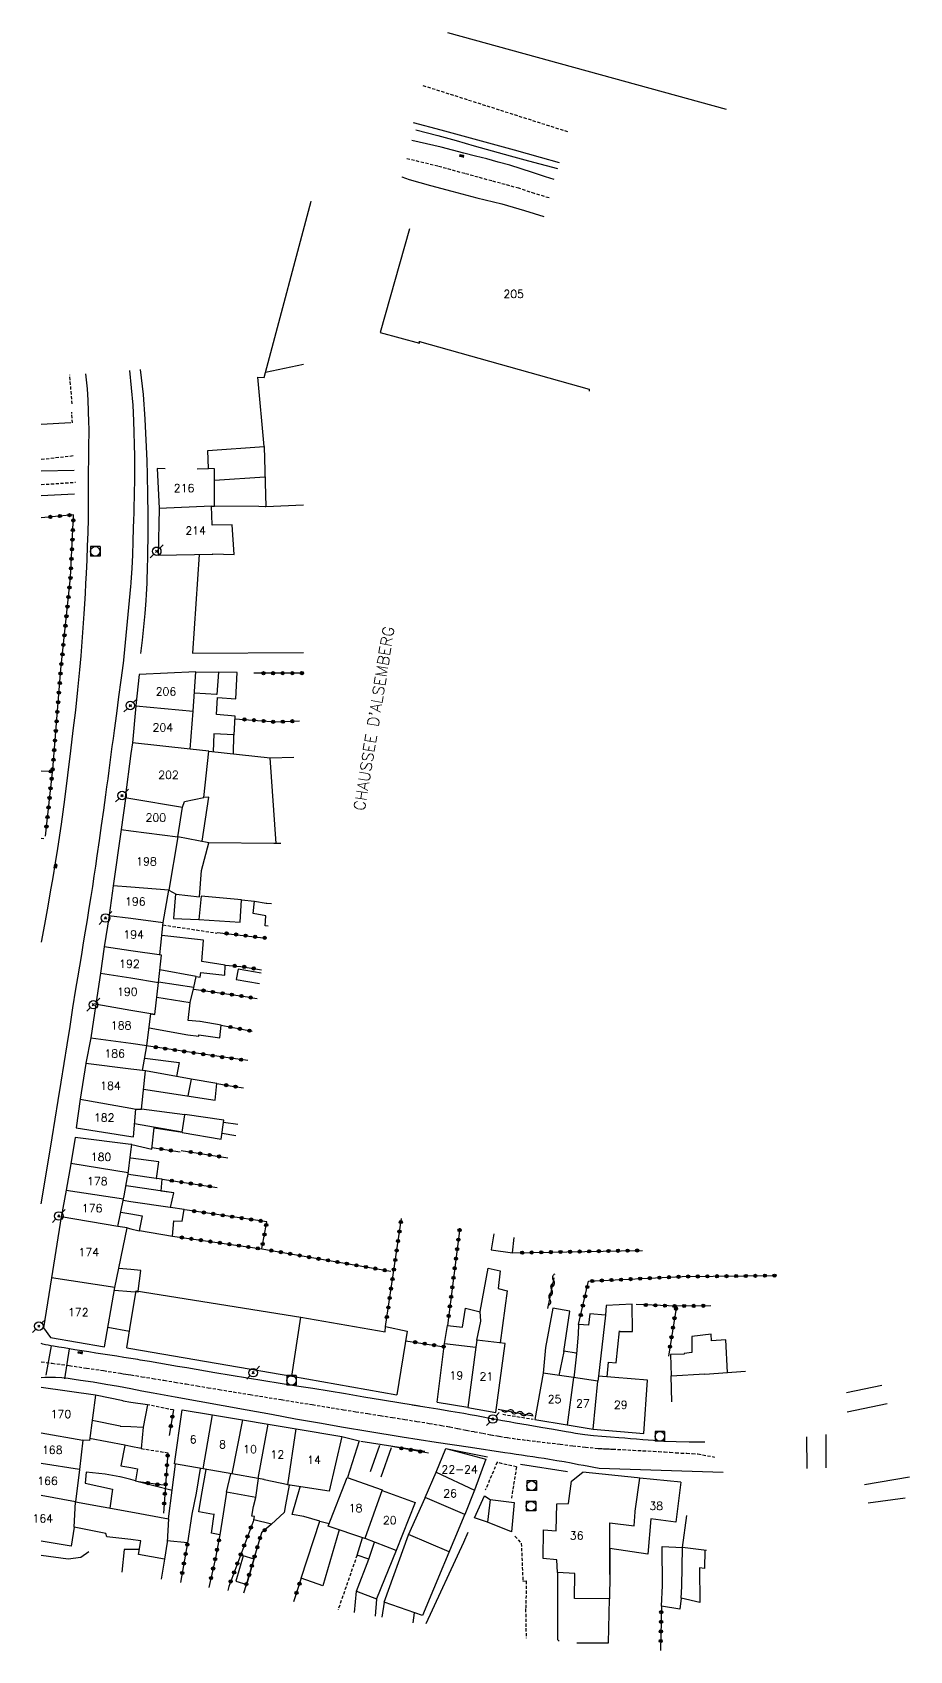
# Model space of a CAD drawing. Header units: millimetres. Extents: x 149999 to 151001, y 153000 to 154001.
# Drawn here: x 149998.6 to 150135.7, y 153224.7 to 153477.4 of the extents above; entities that cross this region are included whole.
import ezdxf
from ezdxf.enums import TextEntityAlignment as Align

# ---------------------------------------------------------------- set-up
doc = ezdxf.new("R2010")
doc.units = ezdxf.units.MM
doc.linetypes.add('DASHED', pattern=[0.75, 0.5, -0.25])
doc.layers.get('0').update_dxf_attribs({"linetype": 'CONTINUOUS'})
for name, color, linetype in [('W0001', 6, 'DASHED'), ('W0006', 2, 'CONTINUOUS'), ('W0008', 7, 'CONTINUOUS'), ('W0014', 7, 'CONTINUOUS'), ('W0017', 7, 'CONTINUOUS'), ('W0020', 2, 'CONTINUOUS'), ('W0101', 7, 'CONTINUOUS'), ('W0104', 1, 'CONTINUOUS'), ('W0112', 1, 'DASHED'), ('W0211', 2, 'CONTINUOUS'), ('W0310', 3, 'CONTINUOUS'), ('W0323', 7, 'CONTINUOUS'), ('W0401', 7, 'CONTINUOUS'), ('W0420', 7, 'CONTINUOUS'), ('W0473', 7, 'CONTINUOUS'), ('W0989', 7, 'CONTINUOUS'), ('W0991', 7, 'CONTINUOUS'), ('W1102', 7, 'CONTINUOUS')]:
    doc.layers.add(name, color=color, linetype=linetype)
doc.styles.get("Standard").update_dxf_attribs({"font": 'romans.shx', "width": 0.85})

# ---------------------------------------------------------------- blocks, each defined once
blk = doc.blocks.new('T473')
for p, q in [((-0.166667, 0.166667), (0.166667, -0.166667)), ((-0.166667, -0.166667), (0.166667, 0.166667)), ((0.500001, 0.500001), (1.000002, 1.000002)), ((-1.000002, -1.000002), (-0.500001, -0.500001))]:
    blk.add_line(p, q)
blk.add_ellipse((0, 0), major_axis=(0.471405, 0.471405), ratio=1, start_param=5.4977871438, end_param=11.780972451)
blk = doc.blocks.new('T401')
for p, q in [((-0.3, 0.3), (0, 0.3)), ((-0.3, -0.25), (-0.3, 0.3)), ((-0.3, 0.15), (0, 0.15)), ((-0.3, 0), (0, 0)), ((0, 0.3), (0, -0.25)), ((-0.3, -0.15), (0, -0.15)), ((-0.3, -0.25), (-0.3, -0.3)), ((-0.3, -0.3), (0, -0.3)), ((0, -0.3), (0, -0.25))]:
    blk.add_line(p, q)
blk = doc.blocks.new('T420')
for p, q in [((0.75, 0.75), (-0.75, 0.75)), ((-0.75, 0.75), (-0.75, -0.75)), ((0.75, 0.75), (0.75, -0.75)), ((0.75, -0.75), (-0.75, -0.75))]:
    blk.add_line(p, q)
blk.add_ellipse((0, 0), major_axis=(-0.53, 0.53), ratio=1, start_param=3.926991, end_param=10.210176)
blk = doc.blocks.new('t323o')
at = {"color": 0, "linetype": 'Continuous'}
for radius in [0.25, 0.15]:
    blk.add_circle((0, 0), radius, dxfattribs=at)
blk = doc.blocks.new('t310o')
at = {"color": 0, "linetype": 'Continuous'}
for centre, start, end in [((-0.5, 0.38), 216.8699, 323.1304), ((0.5, -0.37), 36.8699, 143.1303)]:
    blk.add_arc(centre, 0.625, start, end, dxfattribs=at)

msp = doc.modelspace()

# ---------------------------------------------------------------- linework, layer by layer
at = {"layer": 'W0001'}
for points in [[(150079.36, 153451.55), (150077.11, 153452.25), (150074.66, 153453.06), (150070.43, 153454.21), (150066.21, 153455.36), (150061.98, 153456.51), (150057.12, 153457.68)], [(150000, 153269.81), (150001.69, 153269.58), (150004.37, 153269.21), (150007.05, 153268.82), (150009.73, 153268.42), (150012.4, 153268.01), (150012.8, 153267.95), (150013.2, 153267.89), (150013.6, 153267.82), (150014, 153267.76)], [(150014, 153267.76), (150015.72, 153267.48), (150017.45, 153267.2), (150019.17, 153266.91), (150020.89, 153266.62), (150022.62, 153266.34), (150024.34, 153266.05), (150026.06, 153265.76), (150027.79, 153265.48), (150032.64, 153264.68), (150037.5, 153263.89), (150042.36, 153263.11), (150047.22, 153262.32), (150049.14, 153262.01), (150051.06, 153261.71), (150052.97, 153261.41), (150054.89, 153261.11), (150056.81, 153260.81), (150058.72, 153260.5), (150060.64, 153260.19), (150062.55, 153259.86), (150063.84, 153259.63), (150065.13, 153259.39), (150066.42, 153259.14), (150067.7, 153258.89), (150068.99, 153258.64), (150070.28, 153258.4), (150071.57, 153258.17), (150072.86, 153257.96), (150074.42, 153257.74), (150075.98, 153257.54), (150077.54, 153257.36), (150079.11, 153257.17), (150081.08, 153256.93), (150083.06, 153256.69), (150085.04, 153256.47), (150087.02, 153256.28), (150087.31, 153256.26), (150087.6, 153256.24), (150087.89, 153256.23), (150088.18, 153256.22), (150088.47, 153256.21), (150088.75, 153256.2), (150089.04, 153256.18), (150089.33, 153256.17), (150090.91, 153256.09), (150092.49, 153256), (150094.07, 153255.92), (150095.65, 153255.83), (150096.52, 153255.78), (150097.4, 153255.73), (150098.27, 153255.67), (150099.14, 153255.61), (150100.01, 153255.56), (150100.89, 153255.51), (150101.76, 153255.47), (150102.64, 153255.44), (150105.25, 153254.91)]]:
    msp.add_lwpolyline(points, dxfattribs=at)
at = {"layer": 'W0006'}
msp.add_lwpolyline([(150063.51, 153477.42), (150107.06, 153465.44)], dxfattribs=at)
at = {"layer": 'W0008'}
msp.add_lwpolyline([(150000, 153294.45), (150000.81, 153299.4), (150001.7, 153304.8), (150002.16, 153307.7), (150002.63, 153310.6), (150003.1, 153313.49), (150003.56, 153316.39), (150004.02, 153319.29), (150004.49, 153322.19), (150004.95, 153325.09), (150005.42, 153327.98), (150005.71, 153329.79), (150006.01, 153331.6), (150006.31, 153333.41), (150006.61, 153335.22), (150006.91, 153337.03), (150007.2, 153338.83), (150007.5, 153340.64), (150007.78, 153342.45), (150008.03, 153344.04), (150008.28, 153345.63), (150008.51, 153347.22), (150008.75, 153348.8), (150009.09, 153351.19), (150009.43, 153353.58), (150009.76, 153355.96), (150010.09, 153358.35), (150010.26, 153359.61), (150010.43, 153360.86), (150010.6, 153362.12), (150010.76, 153363.37), (150010.93, 153364.63), (150011.1, 153365.89), (150011.27, 153367.14), (150011.43, 153368.4), (150011.79, 153371.02), (150012.14, 153373.64), (150012.5, 153376.26), (150012.85, 153378.89)], dxfattribs=at)
at = {"layer": 'W0014'}
for points in [[(150058.53, 153462.2), (150062, 153461.33), (150064.82, 153460.53), (150067.65, 153459.72), (150070.48, 153458.92), (150073.31, 153458.12), (150076.15, 153457.34), (150080.68, 153456.14)], [(150080.19, 153454.42), (150078.8, 153454.85), (150076.8, 153455.54), (150074.99, 153456.11), (150073.21, 153456.69), (150071.42, 153457.17), (150069.64, 153457.64), (150067.85, 153458.1), (150066.06, 153458.56), (150064.27, 153459.02), (150062.48, 153459.49), (150057.91, 153460.53), (150057.91, 153460.53)], [(150056.33, 153454.83), (150056.33, 153454.83), (150057.48, 153454.45), (150060.82, 153453.52), (150064.17, 153452.6), (150068.06, 153451.58), (150071.97, 153450.65), (150075.54, 153449.59), (150078.54, 153448.68)], [(150006.93, 153424.08), (150007.18, 153421.74), (150007.27, 153420), (150007.34, 153418.26), (150007.39, 153416.52), (150007.41, 153415.49), (150007.41, 153414.45), (150007.4, 153413.42), (150007.39, 153412.38), (150007.38, 153411.35), (150007.36, 153410.31), (150007.35, 153409.28), (150007.34, 153408.24), (150007.33, 153407.39), (150007.33, 153406.54), (150007.33, 153405.69), (150007.33, 153404.84), (150007.33, 153403.99), (150007.32, 153403.14), (150007.31, 153402.29), (150007.3, 153401.44), (150007.25, 153399.31), (150007.17, 153397.18), (150007.09, 153395.05), (150006.99, 153392.92), (150006.91, 153391.34), (150006.83, 153389.76), (150006.73, 153388.18), (150006.64, 153386.6), (150006.49, 153384.42), (150006.34, 153382.24), (150006.18, 153380.07), (150005.99, 153377.89), (150005.67, 153374.72), (150005.32, 153371.56), (150004.95, 153368.39), (150004.56, 153365.23), (150004.09, 153361.41), (150003.6, 153357.59), (150003.08, 153353.77), (150002.52, 153349.96), (150002.17, 153347.7), (150001.79, 153345.45), (150001.4, 153343.19), (150001, 153340.94), (150000.59, 153338.69), (150000.19, 153336.43), (150000, 153335.34)], [(150014, 153390.87), (150014.01, 153391.05), (150014.03, 153391.23), (150014.04, 153391.41), (150014.05, 153391.58), (150014.18, 153393.7), (150014.28, 153395.81), (150014.35, 153397.93), (150014.42, 153400.05), (150014.46, 153401.22), (150014.5, 153402.39), (150014.53, 153403.56), (150014.56, 153404.73), (150014.58, 153405.9), (150014.6, 153407.07), (150014.61, 153408.24), (150014.61, 153409.41), (150014.6, 153411.24), (150014.57, 153413.08), (150014.52, 153414.91), (150014.46, 153416.75), (150014.38, 153419.19), (150013.86, 153424.63), (150013.86, 153424.63)], [(150015.57, 153380.43), (150015.83, 153382.5), (150016.05, 153384.56), (150016.24, 153386.64), (150016.4, 153388.71), (150016.45, 153389.61), (150016.5, 153390.51), (150016.54, 153391.42), (150016.57, 153392.32), (150016.6, 153393.22), (150016.62, 153394.12), (150016.64, 153395.02), (150016.66, 153395.92), (150016.69, 153399.02), (150016.69, 153402.12), (150016.66, 153405.21), (150016.6, 153408.31), (150016.53, 153410.49), (150016.45, 153412.67), (150016.35, 153414.85), (150016.23, 153417.02), (150015.98, 153420.88), (150015.5, 153424.75)], [(150012.85, 153378.86), (150014, 153390.87)], [(150014, 153270.31), (150012.9, 153270.48), (150011.81, 153270.66), (150010.71, 153270.83), (150009.61, 153271), (150008.51, 153271.17), (150007.41, 153271.34), (150006.32, 153271.51), (150005.22, 153271.69), (150004.39, 153271.83), (150003.57, 153271.97), (150002.75, 153272.11), (150001.92, 153272.26), (150001.5, 153272.32), (150001.07, 153272.38), (150000.65, 153272.45), (150000.23, 153272.57), (150000, 153272.66)], [(150059.11, 153262.85), (150056.22, 153263.33), (150053.32, 153263.82), (150050.42, 153264.3), (150047.53, 153264.78), (150044.98, 153265.2), (150042.43, 153265.61), (150039.87, 153266.02), (150037.32, 153266.43), (150034.77, 153266.84), (150032.22, 153267.26), (150029.67, 153267.67), (150027.12, 153268.09), (150025.66, 153268.34), (150024.2, 153268.59), (150022.75, 153268.84), (150021.29, 153269.09), (150019.83, 153269.34), (150018.37, 153269.59), (150016.91, 153269.83), (150015.45, 153270.08), (150015.09, 153270.14), (150014.73, 153270.19), (150014.36, 153270.25), (150014, 153270.31)], [(150000, 153267.35), (150000.55, 153267.39), (150001.1, 153267.41), (150001.65, 153267.42), (150002.2, 153267.4), (150003.19, 153267.34), (150004.18, 153267.23), (150005.16, 153267.1), (150006.14, 153266.96), (150008.11, 153266.66), (150010.08, 153266.33), (150012.04, 153265.98), (150014, 153265.62)], [(150014, 153265.62), (150015.73, 153265.29), (150017.46, 153264.97), (150019.18, 153264.65), (150020.92, 153264.33), (150024.68, 153263.66), (150028.44, 153262.98), (150032.2, 153262.29), (150035.97, 153261.6), (150039.73, 153260.92), (150043.5, 153260.25), (150047.26, 153259.6), (150051.03, 153258.96), (150056.38, 153258.09), (150061.73, 153257.26), (150067.09, 153256.45), (150072.44, 153255.64), (150073.32, 153255.51), (150074.2, 153255.38), (150075.08, 153255.26), (150075.95, 153255.13), (150076.83, 153255), (150077.71, 153254.87), (150078.59, 153254.74), (150079.46, 153254.6), (150080.59, 153254.41), (150081.71, 153254.21), (150082.83, 153254), (150083.95, 153253.79), (150084.76, 153253.64), (150085.57, 153253.49), (150086.38, 153253.33), (150087.19, 153253.17)], [(150103.7, 153257.23), (150101.27, 153257.27), (150099.24, 153257.28), (150097.3, 153257.38), (150095.67, 153257.51), (150094, 153257.62), (150093.03, 153257.72), (150092.12, 153257.79), (150091.2, 153257.87), (150090.28, 153257.94), (150088.95, 153258.05), (150087.63, 153258.15), (150086.3, 153258.26), (150084.97, 153258.41), (150084.24, 153258.51), (150083.52, 153258.63), (150082.79, 153258.76), (150082.06, 153258.89), (150080.08, 153259.22), (150078.1, 153259.55), (150076.12, 153259.89), (150074.14, 153260.23), (150073.12, 153260.41), (150072.1, 153260.6), (150071.09, 153260.78), (150070.08, 153260.97), (150069.06, 153261.16), (150068.05, 153261.35), (150067.03, 153261.53), (150066.02, 153261.71), (150064, 153262.05), (150061.99, 153262.39), (150059.97, 153262.72), (150057.95, 153263.04)], [(150059.94, 153255.78), (150049.96, 153257.36)], [(150082.27, 153252.61), (150074.89, 153253.74)], [(150087.19, 153253.17), (150106.59, 153252.58)]]:
    msp.add_lwpolyline(points, dxfattribs=at)
at = {"layer": 'W0017'}
for points in [[(150000, 153416.21), (150004.64, 153416.51)], [(150000, 153408.96), (150005.12, 153409.04)], [(150005.17, 153405.3), (150000, 153405.03)], [(150051.46, 153252.67), (150052.89, 153256.77)], [(150054.71, 153256.35), (150053.09, 153251.8)], [(150060.17, 153228.92), (150066.06, 153241.64), (150066.73, 153243.21)], [(150000, 153239.59), (150004.21, 153239.01), (150006.2, 153239.27), (150007.41, 153240.2)]]:
    msp.add_lwpolyline(points, dxfattribs=at)
at = {"layer": 'W0020'}
for points in [[(150001.56, 153272.32), (150000.7, 153267.72)], [(150003.69, 153267.13), (150004.42, 153271.83)], [(150131.39, 153266.12), (150125.84, 153264.96)], [(150132.23, 153263.24), (150125.97, 153261.94)], [(150119.63, 153258.11), (150119.67, 153253.13)], [(150122.62, 153258.47), (150122.61, 153253.24)], [(150135.73, 153251.79), (150128.66, 153250.59)], [(150135.04, 153248.52), (150129.26, 153247.74)]]:
    msp.add_lwpolyline(points, dxfattribs=at)
at = {"layer": 'W0101'}
for points in [[(150035.03, 153424.29), (150042.16, 153451.06), (150042.16, 153451.06)], [(150057.55, 153446.76), (150052.95, 153430.56), (150059.11, 153428.89), (150059.12, 153429.17), (150059.12, 153429.14), (150085.65, 153421.67), (150085.65, 153421.36)], [(150026.14, 153409.32), (150026.04, 153412.14), (150034.85, 153412.73), (150033.85, 153423.56), (150034.83, 153423.53), (150035.03, 153424.29)], [(150019.35, 153409.27), (150018.09, 153409.33), (150018.43, 153403.09)], [(150026.6, 153403.44), (150027.07, 153403.43), (150027.05, 153409.26), (150026.14, 153409.32)], [(150018.25, 153395.77), (150026.81, 153395.93), (150026.82, 153395.96), (150030.16, 153395.9), (150029.84, 153400.51), (150026.69, 153400.48), (150026.69, 153400.51), (150026.6, 153403.44)], [(150018.43, 153403.09), (150018.43, 153403.07), (150018.25, 153395.77)], [(150015.29, 153377.13), (150014.78, 153372.27), (150014.78, 153372.24)], [(150023.73, 153371.42), (150024.17, 153377.57), (150015.29, 153377.13)], [(150014.78, 153372.24), (150014.23, 153366.49)], [(150023.29, 153365.47), (150023.73, 153371.39), (150023.73, 153371.42)], [(150014.23, 153366.49), (150014, 153364.79)], [(150025.38, 153357.95), (150025.38, 153357.92), (150026.16, 153365.15), (150023.29, 153365.47)], [(150014, 153364.79), (150013.09, 153357.94)], [(150013.09, 153357.94), (150013.14, 153357.77), (150012.46, 153352.92)], [(150022.05, 153356.41), (150022.39, 153357.32), (150025.38, 153357.92)], [(150021.34, 153351.79), (150022.05, 153356.41)], [(150012.46, 153352.92), (150011.22, 153344.12)], [(150021.34, 153351.79), (150019.95, 153343.45)], [(150011.22, 153344.12), (150010.61, 153339.54), (150010.61, 153339.46)], [(150019.07, 153338.43), (150019.95, 153343.45)], [(150010.61, 153339.46), (150009.81, 153334.61)], [(150018.55, 153333.35), (150019.07, 153338.43)], [(150009.81, 153334.61), (150009.26, 153330.5)], [(150018.31, 153329.04), (150018.78, 153333.32), (150018.55, 153333.35)], [(150009.26, 153330.5), (150008.53, 153325.63)], [(150017.1, 153324.14), (150017.77, 153324.04), (150018.31, 153329.04)], [(150008.53, 153325.63), (150007.75, 153320.38)], [(150016.51, 153319.17), (150016.51, 153319.2), (150017.1, 153324.14)], [(150007.75, 153320.38), (150006.94, 153316.42)], [(150015.82, 153315.27), (150016.51, 153319.17)], [(150006.94, 153316.42), (150006.96, 153316.39), (150006.07, 153310.84)], [(150014.78, 153309.28), (150015.64, 153309.28), (150016.27, 153315.22), (150015.82, 153315.27)], [(150006.07, 153310.84), (150005.44, 153306.35)], [(150014, 153305.01), (150014.42, 153304.94), (150014.78, 153309.28)], [(150005.29, 153304.82), (150004.61, 153300.72)], [(150014, 153303.74), (150005.29, 153304.82)], [(150005.44, 153306.35), (150014, 153305.01)], [(150013.5, 153298.76), (150014, 153302.59)], [(150004.61, 153300.72), (150003.87, 153296.63)], [(150012.84, 153295.24), (150012.97, 153295.74), (150013.49, 153298.7), (150013.5, 153298.76)], [(150003.87, 153296.63), (150003.1, 153292.41), (150003.11, 153292.43)], [(150011.94, 153290.95), (150012.84, 153295.24)], [(150003.11, 153292.43), (150001.57, 153282.92)], [(150011.5, 153281.41), (150013.43, 153290.7), (150011.94, 153290.95)], [(150001.57, 153282.92), (150000.32, 153275.11), (150001.44, 153273.59), (150009.9, 153272.13)], [(150009.89, 153272.13), (150011.5, 153281.41)], [(150061.9, 153263.52), (150063.03, 153272.68), (150067.93, 153272.07)], [(150071.04, 153261.86), (150072.52, 153272.65), (150068.07, 153273.2), (150067.93, 153272.07)], [(150083.18, 153267.33), (150078.42, 153268.04), (150077.13, 153260.81)], [(150087, 153266.77), (150083.18, 153267.33)], [(150094.2, 153258.61), (150094.75, 153266.93), (150087.11, 153267.54), (150087, 153266.77)], [(150098.55, 153263.57), (150098.46, 153267.6), (150103.72, 153267.92)], [(150103.72, 153267.92), (150103.72, 153267.89), (150110.09, 153268.32)], [(150008.45, 153264.57), (150000, 153265.79)], [(150008.45, 153264.57), (150007.51, 153257.49), (150006.51, 153257.58)], [(150025.29, 153253.08), (150020.8, 153253.86), (150022.03, 153262.31)], [(150022.03, 153262.31), (150026.75, 153261.52)], [(150026.75, 153261.52), (150031.46, 153260.73)], [(150061.9, 153263.52), (150066.69, 153262.71), (150066.69, 153262.68)], [(150066.69, 153262.68), (150071.04, 153261.86)], [(150031.46, 153260.73), (150035.44, 153260.07)], [(150035.44, 153260.07), (150039.85, 153259.33)], [(150039.85, 153259.33), (150047, 153258.14)], [(150077.13, 153260.81), (150082.22, 153259.95)], [(150082.22, 153259.95), (150086.28, 153259.26)], [(150086.28, 153259.26), (150086.28, 153259.29), (150094.2, 153258.61)], [(150006.51, 153257.58), (150005.95, 153252.96)], [(150047, 153258.14), (150044.99, 153249.62), (150038.53, 153250.59), (150038.56, 153250.61)], [(150061.71, 153252.57), (150063.22, 153256.25), (150069.47, 153254.59)], [(150069.47, 153254.59), (150067.72, 153249.74)], [(150005.95, 153252.96), (150005.35, 153247.95)], [(150029.76, 153252.3), (150025.29, 153253.08)], [(150033.88, 153251.58), (150029.76, 153252.3)], [(150038.56, 153250.61), (150034.85, 153251.39), (150034.82, 153251.42), (150033.88, 153251.58)], [(150050.6, 153242.2), (150050.57, 153242.2), (150044.84, 153244.11), (150047.82, 153251.72)], [(150047.82, 153251.72), (150053.3, 153249.79)], [(150059.98, 153248.57), (150059.98, 153248.59), (150061.71, 153252.55), (150061.71, 153252.57)], [(150088.85, 153240.65), (150088.89, 153236.61), (150088.82, 153232.79), (150083.33, 153232.83), (150083.38, 153236.73), (150080.68, 153236.88), (150080.59, 153238.86), (150078.45, 153239.08), (150078.5, 153243.57), (150080.5, 153243.43), (150080.59, 153247.61), (150082.41, 153247.66), (150082.86, 153251.16), (150084.67, 153252.55)], [(150093.56, 153251.65), (150093.17, 153251.69), (150084.67, 153252.55)], [(150099.98, 153251.02), (150093.56, 153251.65)], [(150053.3, 153249.79), (150053.3, 153249.7), (150058.44, 153247.81), (150055.47, 153240.33), (150050.6, 153242.2)], [(150067.72, 153249.74), (150066.18, 153245.95), (150066.18, 153246.01)], [(150099.98, 153251.02), (150099.17, 153244.77), (150095.28, 153245.27), (150094.82, 153239.77), (150088.85, 153240.65)], [(150005.15, 153243.97), (150005.35, 153247.95)], [(150066.18, 153245.95), (150059.98, 153248.59)], [(150005.15, 153243.97), (150004.65, 153241), (150000, 153241.8)], [(150103.96, 153240.34), (150100.2, 153240.82), (150100.88, 153245.78)]]:
    msp.add_lwpolyline(points, dxfattribs=at)
at = {"layer": 'W0104'}
for points in [[(150040.97, 153425.57), (150035.03, 153424.29)], [(150034.85, 153412.73), (150035.08, 153403.34)], [(150027.06, 153407.47), (150034.96, 153408.02)], [(150040.98, 153403.56), (150035.08, 153403.34), (150034.99, 153403.32), (150033.99, 153403.38), (150027.07, 153403.43)], [(150024.65, 153395.89), (150023.62, 153380.48), (150040.99, 153380.58)], [(150030.02, 153364.73), (150030.09, 153367.71), (150030.12, 153367.68), (150030.28, 153370.63), (150027.39, 153370.87), (150027.39, 153370.9), (150027.52, 153373.57), (150027.54, 153373.57), (150030.41, 153373.33), (150030.61, 153377.45), (150027.71, 153377.5), (150027.42, 153374.02), (150027.39, 153374.02), (150023.93, 153374.24)], [(150024.17, 153377.57), (150027.71, 153377.5)], [(150030.09, 153367.71), (150026.98, 153367.85), (150026.84, 153365.07)], [(150026.16, 153365.15), (150035.76, 153364.1), (150039.47, 153364.23)], [(150036.71, 153350.73), (150035.76, 153364.1)], [(150025.12, 153351.1), (150026.16, 153357.98), (150025.38, 153357.95)], [(150024.71, 153342.44), (150025.05, 153346.55), (150026.16, 153350.86), (150021.34, 153351.79)], [(150037.42, 153350.72), (150036.35, 153350.73), (150026.16, 153350.86)], [(150019.95, 153343.45), (150021.1, 153342.82), (150024.71, 153342.44)], [(150020.96, 153342.9), (150020.68, 153339.04), (150024.6, 153338.87), (150031.06, 153338.46), (150031.3, 153341.96), (150033.33, 153341.73)], [(150031.3, 153341.96), (150024.99, 153342.51), (150024.6, 153338.87)], [(150035.45, 153337.83), (150035.01, 153337.88), (150035.09, 153339.44), (150033.12, 153339.79), (150033.33, 153341.73)], [(150033.33, 153341.73), (150035.13, 153341.41), (150035.25, 153341.44), (150035.99, 153341.36)], [(150016.84, 153321.98), (150022.88, 153320.87), (150022.91, 153320.84), (150024.6, 153320.67), (150024.61, 153320.89), (150027.91, 153320.38), (150028.09, 153322.35), (150024.85, 153322.97), (150024.8, 153322.95), (150022.93, 153323.12), (150023.26, 153325.85), (150023.26, 153325.93), (150023.82, 153328.25), (150024.18, 153330), (150024.85, 153329.89), (150024.96, 153330.61), (150028.68, 153330.17), (150028.74, 153331.75), (150025.11, 153332.33), (150025.34, 153335.67), (150018.86, 153336.38)], [(150024.18, 153330), (150018.53, 153331.02)], [(150034.34, 153330.52), (150030.77, 153331.14), (150030.48, 153329.49)], [(150023.82, 153328.25), (150018.32, 153329.08)], [(150030.48, 153329.49), (150034.09, 153328.86)], [(150023.26, 153325.85), (150018.06, 153326.68)], [(150016.16, 153317.2), (150021.55, 153316.56), (150021.14, 153314.35)], [(150015.97, 153312.36), (150027.15, 153310.68), (150027.43, 153313.26), (150023.44, 153313.94), (150023.42, 153313.94), (150016.27, 153315.22)], [(150023.42, 153313.94), (150022.9, 153311.32)], [(150014.15, 153303.73), (150017.25, 153303), (150017.65, 153306.36), (150022.03, 153305.64), (150022.03, 153305.61), (150028.12, 153304.58), (150028.54, 153307.52), (150022.43, 153308.41), (150022.43, 153308.38), (150015.64, 153309.28)], [(150022.03, 153305.64), (150014.59, 153306.97)], [(150022.03, 153305.64), (150022.43, 153308.38)], [(150028.5, 153307.25), (150030.74, 153306.91)], [(150030.39, 153305.09), (150028.25, 153305.45)], [(150014, 153302.59), (150014.15, 153303.73), (150014, 153303.74)], [(150014, 153301.6), (150013.87, 153301.62)], [(150020.18, 153293.91), (150020.71, 153296.2), (150018.74, 153296.47), (150018.91, 153298.3), (150017.97, 153298.42), (150018, 153298.45), (150018.37, 153301.03), (150014, 153301.6)], [(150014, 153297.19), (150013.25, 153297.3)], [(150014, 153299.01), (150013.54, 153299.08)], [(150017.97, 153298.42), (150014, 153299.01)], [(150020.71, 153296.2), (150014, 153297.19)], [(150014, 153294.81), (150012.79, 153294.99)], [(150014, 153290.57), (150015.31, 153290.27), (150015.33, 153290.3), (150020.49, 153289.44), (150020.74, 153291.83), (150022.02, 153291.75), (150022.34, 153293.61), (150020.18, 153293.91), (150020.15, 153293.91), (150014, 153294.81)], [(150012.41, 153293.19), (150014, 153292.91)], [(150014, 153292.91), (150015.76, 153292.6), (150015.31, 153290.27)], [(150013.43, 153290.7), (150014, 153290.57)], [(150070.71, 153289.77), (150070.34, 153287.27), (150073.65, 153286.81)], [(150073.65, 153286.81), (150073.91, 153289.23)], [(150014, 153284.22), (150012.12, 153284.39)], [(150015.12, 153280.83), (150015.55, 153284.08), (150014, 153284.22)], [(150063.03, 153272.68), (150063.49, 153275.48), (150065.82, 153275.2), (150066.29, 153278.17), (150068.61, 153277.61), (150068.62, 153277.67), (150069.87, 153284.4), (150071.73, 153284.01), (150071.4, 153281.24), (150072.81, 153280.88), (150071.73, 153272.75)], [(150014, 153280.74), (150011.42, 153280.94)], [(150014, 153275.93), (150014.82, 153280.88), (150040.55, 153276.76), (150040.55, 153276.79), (150053.77, 153274.47), (150053.8, 153275.31), (150057.2, 153274.57), (150055.58, 153264.66)], [(150015.12, 153280.83), (150015.06, 153280.66), (150014, 153280.74)], [(150039.18, 153267.54), (150040.55, 153276.76)], [(150068.07, 153273.2), (150068.71, 153276.16), (150068.71, 153276.13), (150068.62, 153277.67)], [(150088.43, 153267.44), (150088.66, 153269.74), (150089.88, 153269.62), (150090.4, 153274.62), (150090.45, 153274.53), (150092.43, 153274.52), (150092.38, 153278.81), (150088.28, 153278.62), (150088.17, 153277.06), (150085.72, 153277.32), (150085.52, 153275.54), (150083.98, 153275.62), (150083.93, 153274.12), (150083.63, 153271.06), (150083.6, 153271.15), (150081.69, 153271.44), (150081.69, 153271.41), (150082.62, 153277.71), (150079.93, 153278.17), (150078.82, 153272.04), (150078.82, 153272.02), (150078.42, 153268.04)], [(150088.17, 153277.06), (150087.11, 153267.54)], [(150013.77, 153274.54), (150010.42, 153275.14)], [(150013.35, 153271.98), (150014, 153275.93)], [(150107.27, 153268.13), (150107.01, 153273.21), (150104.74, 153273.07), (150104.77, 153273.07), (150104.7, 153274.14), (150101.7, 153273.76), (150101.66, 153271.23), (150100.49, 153271.1), (150100.48, 153271.02), (150098.36, 153270.95), (150098.46, 153267.6)], [(150013.35, 153271.98), (150014, 153271.87)], [(150014, 153271.87), (150039.18, 153267.54), (150055.58, 153264.66)], [(150081.69, 153271.41), (150080.88, 153267.67)], [(150083.63, 153271.06), (150083.25, 153267.32)], [(150014, 153263.46), (150012.82, 153263.63), (150012.82, 153263.69), (150008.45, 153264.57)], [(150016.59, 153263.08), (150014, 153263.46)], [(150016.59, 153263.08), (150015.93, 153259.62), (150015.62, 153256.26), (150014, 153256.58)], [(150007.93, 153260.69), (150012.34, 153259.8), (150012.33, 153259.75), (150014, 153259.69)], [(150014, 153259.69), (150015.93, 153259.62)], [(150013.07, 153256.77), (150007.55, 153257.8)], [(150014, 153256.58), (150013.07, 153256.77), (150013.07, 153256.74), (150012.45, 153253.58), (150014, 153253.3)], [(150047, 153258.14), (150049.68, 153257.44)], [(150049.68, 153257.44), (150047.87, 153251.71)], [(150014, 153253.3), (150015.06, 153253.1), (150014.74, 153251.22), (150020.43, 153249.75), (150020.43, 153249.78), (150020.97, 153253.83)], [(150063.22, 153256.25), (150069.73, 153254.98)], [(150014, 153251.4), (150012.31, 153251.83), (150012.28, 153251.86), (150009.98, 153252.28), (150009.96, 153252.28), (150007.01, 153252.55), (150006.86, 153250.83), (150011.15, 153249.89), (150010.71, 153246.96)], [(150014.74, 153251.22), (150014, 153251.4)], [(150024.83, 153253.16), (150024.21, 153249.28), (150023.54, 153246.01), (150022.87, 153241.55), (150019.66, 153241.83)], [(150033.52, 153248.62), (150028.93, 153249.47), (150028.44, 153246.08), (150027.93, 153242.76), (150026.58, 153243.03), (150027.02, 153246.02), (150026.9, 153245.97), (150024.63, 153246.39), (150025.03, 153248.91), (150025.79, 153252.99)], [(150028.93, 153249.47), (150029.61, 153252.33)], [(150038.75, 153250.56), (150038.17, 153247.48), (150038.17, 153247.45), (150037.98, 153246.26), (150035.99, 153244.43), (150033.2, 153245.12), (150033.3, 153245.64), (150033.3, 153245.62), (150032.89, 153245.69), (150033.17, 153247.21), (150033.52, 153248.62), (150033.97, 153251.57)], [(150019.86, 153245.29), (150020.43, 153249.78)], [(150043.53, 153244.92), (150041.02, 153245.63), (150039.21, 153245.97), (150040.46, 153250.3)], [(150005.35, 153247.95), (150014, 153246.36)], [(150014, 153246.36), (150019.86, 153245.29), (150019.65, 153241.65), (150019.27, 153238.98), (150015.17, 153239.72), (150015.56, 153241.85), (150015.53, 153241.85), (150014, 153242.03)], [(150066.18, 153246.01), (150059.6, 153230.18), (150053.57, 153232.29), (150057.4, 153242.8), (150059.98, 153248.57)], [(150070.16, 153248.3), (150069.73, 153244.78)], [(150014, 153242.03), (150010.25, 153242.47), (150010.1, 153242.98), (150005.15, 153243.97)], [(150046.54, 153243.54), (150044, 153234.82), (150040.64, 153236.02), (150043.53, 153244.92), (150045, 153244.54)], [(150048.98, 153230.64), (150049.29, 153234.01), (150051.19, 153238.99), (150049.35, 153239.61), (150050.18, 153242.33)], [(150051.19, 153238.99), (150052.09, 153241.62)], [(150063.75, 153240.15), (150057.42, 153242.85)], [(150014, 153240.5), (150012.94, 153240.51), (150012.6, 153236.94)], [(150015.31, 153240.48), (150014, 153240.5)], [(150019.27, 153238.98), (150018.76, 153235.87)], [(150055.47, 153240.33), (150052.37, 153232.78), (150052.37, 153232.73), (150052.21, 153230.08)], [(150088.89, 153236.61), (150088.87, 153240.65)], [(150103.7, 153240.37), (150103.68, 153237.52), (150102.9, 153237.61), (150102.94, 153232.2), (150100.03, 153232.89), (150099.83, 153231.17), (150096.92, 153231.64), (150097.12, 153234.86), (150097.07, 153240.95), (150100.2, 153240.82)], [(150100.03, 153232.89), (150100.12, 153234.7), (150100.1, 153234.73), (150100.2, 153240.82)], [(150080.68, 153236.88), (150080.66, 153226.45), (150080.92, 153226.15)], [(150049.29, 153234.01), (150052.37, 153232.78)], [(150053.57, 153232.29), (150053.25, 153229.9)], [(150083.7, 153225.89), (150088.67, 153225.89), (150088.82, 153232.79)], [(150058.1, 153229.06), (150058.35, 153230.62)]]:
    msp.add_lwpolyline(points, dxfattribs=at)
for points in [[(150069.27, 153248.89), (150070.16, 153248.3), (150073.91, 153247.81), (150073.5, 153243.25), (150069.73, 153244.78), (150067.69, 153245.44)], [(150032.11, 153235.04), (150033.26, 153238.98), (150031.55, 153239.48), (150030.39, 153235.54)]]:
    msp.add_lwpolyline(points, close=True, dxfattribs=at)
at = {"layer": 'W0112'}
for points in [[(150059.64, 153469.13), (150082.32, 153461.9)], [(150004.82, 153419.38), (150004.45, 153423.91)], [(150004.88, 153416.42), (150004.75, 153418.1)], [(150000, 153410.75), (150005.11, 153411.33)], [(150000, 153406.8), (150005.37, 153407.17)], [(150000, 153351.6), (150000.39, 153351.54)], [(150019.03, 153338.03), (150027.46, 153336.76)], [(150020.65, 153262.28), (150016.59, 153263.08)], [(150072.12, 153261.61), (150076.86, 153260.86)], [(150015.62, 153256.26), (150019.8, 153255.59)], [(150071.25, 153254.11), (150069.4, 153249.74)], [(150074.27, 153253.38), (150071.25, 153254.08)], [(150074.27, 153253.38), (150073.48, 153248.53)], [(150074.04, 153242.58), (150075.03, 153241.46), (150075.27, 153235.57), (150075.8, 153235.58), (150075.73, 153231.23), (150075.7, 153231.18), (150075.78, 153226.62)], [(150049.35, 153239.61), (150046.39, 153231.09)]]:
    msp.add_lwpolyline(points, dxfattribs=at)
at = {"layer": 'W0211'}
msp.add_lwpolyline([(150058.1, 153463.33), (150062.47, 153462.22), (150068.18, 153460.65), (150073.89, 153459.08), (150077.96, 153457.95), (150080.95, 153457.08)], dxfattribs=at)
at = {"layer": 'W0310'}
for points in [[(150079.19, 153278.12), (150080.14, 153282.91)], [(150071.43, 153262.4), (150076.86, 153261.39)]]:
    msp.add_lwpolyline(points, dxfattribs=at)
at = {"layer": 'W0323'}
for points in [[(150000.64, 153351.9), (150001.78, 153362.34), (150003.05, 153377.97), (150004.57, 153392.3), (150005.04, 153401.91), (150005.02, 153402.08), (150000, 153401.62)], [(150040.99, 153377.35), (150033.23, 153377.32)], [(150030.26, 153370.23), (150036.65, 153369.73), (150040.34, 153369.89)], [(150001.74, 153362.01), (150000, 153362.03)], [(150027.47, 153336.87), (150035.17, 153335.98)], [(150028.74, 153331.75), (150031.19, 153331.55), (150034.42, 153331.03)], [(150023.85, 153327.99), (150032.59, 153326.73), (150032.59, 153326.7), (150033.73, 153326.55)], [(150028.09, 153322.35), (150032.96, 153321.44)], [(150032.26, 153316.85), (150029.19, 153317.28), (150029.19, 153317.25), (150016.41, 153319.15)], [(150027.43, 153313.26), (150030.17, 153312.77), (150030.18, 153312.8), (150031.61, 153312.6)], [(150017.28, 153303.27), (150021.72, 153302.58)], [(150021.86, 153302.8), (150029.16, 153301.66)], [(150018.91, 153298.3), (150027.5, 153297.02)], [(150034.47, 153287.48), (150035.26, 153291.67), (150022.42, 153293.55)], [(150053.8, 153275.31), (150056.28, 153292.17)], [(150020.49, 153289.44), (150034.47, 153287.43)], [(150065.41, 153290.65), (150063.49, 153275.48)], [(150034.47, 153287.43), (150054.62, 153283.94)], [(150073.65, 153286.81), (150090.62, 153287.15), (150093.97, 153287.19)], [(150083.98, 153275.65), (150085.55, 153282.4), (150100.19, 153283.11), (150114.69, 153283.26)], [(150104.64, 153278.56), (150099.31, 153278.5), (150099.28, 153278.5), (150092.98, 153278.73)], [(150099.28, 153278.5), (150098.02, 153270.68)], [(150056.96, 153273.08), (150062.96, 153272.16)], [(150020.65, 153262.28), (150020, 153258.28)], [(150060.51, 153255.55), (150054.8, 153256.57)], [(150019.8, 153255.59), (150019.09, 153246.19)], [(150019.04, 153250.53), (150015.19, 153251.06)], [(150033.2, 153245.12), (150029.3, 153234.7), (150029.16, 153234.07)], [(150035.99, 153244.43), (150034.42, 153243.08), (150032.02, 153234.96), (150031.62, 153233.65)], [(150022.87, 153241.55), (150021.76, 153235.35)], [(150027.93, 153242.76), (150027.23, 153239.21), (150026.21, 153234.58)], [(150040.64, 153236.02), (150039.43, 153232.3)], [(150096.92, 153231.64), (150096.79, 153224.7)]]:
    msp.add_lwpolyline(points, dxfattribs=at)
at = {"layer": 'W1102'}
for points in [[(150024.35, 153409.28), (150026.14, 153409.32)], [(150026.6, 153403.44), (150018.43, 153403.07)], [(150014.78, 153372.24), (150023.73, 153371.39)], [(150023.29, 153365.47), (150014.23, 153366.49)], [(150013.09, 153357.94), (150014, 153357.79)], [(150014, 153357.79), (150022.05, 153356.41)], [(150012.46, 153352.92), (150014, 153352.72)], [(150014, 153352.72), (150021.34, 153351.79)], [(150014, 153343.91), (150011.22, 153344.12)], [(150019.95, 153343.45), (150014, 153343.91)], [(150010.49, 153339.51), (150014, 153339.07)], [(150014, 153339.07), (150019.07, 153338.43)], [(150014, 153334), (150009.81, 153334.61)], [(150018.78, 153333.32), (150014, 153334)], [(150009.26, 153330.5), (150014, 153329.74)], [(150014, 153329.74), (150018.31, 153329.04)], [(150014, 153324.69), (150008.68, 153325.61)], [(150017.11, 153324.15), (150014, 153324.69)], [(150017.77, 153324.04), (150017.11, 153324.15)], [(150007.75, 153320.38), (150014, 153319.54)], [(150014, 153319.54), (150016.51, 153319.2)], [(150014, 153315.51), (150006.96, 153316.39)], [(150016.27, 153315.22), (150014, 153315.51)], [(150006.07, 153310.84), (150014, 153309.42)], [(150014, 153309.42), (150014.78, 153309.28)], [(150013.57, 153299.31), (150004.62, 153300.78)], [(150003.87, 153296.63), (150012.84, 153295.24)], [(150011.94, 153290.95), (150003.11, 153292.43)], [(150011.5, 153281.41), (150001.57, 153282.92)], [(150067.93, 153272.07), (150066.69, 153262.68)], [(150083.18, 153267.33), (150082.22, 153259.95)], [(150086.28, 153259.26), (150087, 153266.77)], [(150025.29, 153253.08), (150026.75, 153261.52)], [(150031.46, 153260.73), (150029.76, 153252.3)], [(150033.88, 153251.58), (150035.44, 153260.07)], [(150038.53, 153250.59), (150039.85, 153259.33)], [(150000, 153258.73), (150006.51, 153257.58)], [(150005.95, 153252.96), (150000, 153253.94)], [(150061.71, 153252.55), (150067.72, 153249.74)], [(150088.87, 153240.65), (150088.86, 153244.67), (150092.66, 153244.17), (150092.83, 153246.37), (150092.83, 153246.48), (150093.56, 153251.65)], [(150005.35, 153247.95), (150000, 153248.92)], [(150053.3, 153249.79), (150050.57, 153242.2)]]:
    msp.add_lwpolyline(points, dxfattribs=at)

# ---------------------------------------------------------------- block references
at = {"layer": 'W0310'}
for p, rotation in [((150079.77, 153281.06), 78.74987520752819), ((150080.07, 153282.53), 78.74987520752819), ((150079.48, 153279.59), 78.74987520752819), ((150072.9, 153262.13), 349.4204936960107), ((150074.38, 153261.85), 349.4204936960107), ((150075.85, 153261.57), 349.4204936960107)]:
    msp.add_blockref('t310o', p, dxfattribs=dict(at, rotation=rotation))
at = {"layer": 'W0323'}
for p, rotation in [((150001.42, 153401.75), 185.1791263656892), ((150002.91, 153401.88), 185.1791263656892), ((150004.41, 153402.02), 185.1791263656892), ((150005.01, 153401.2), 87.1685405321538), ((150004.86, 153398.2), 87.1685405321538), ((150004.93, 153399.7), 87.1685405321538), ((150004.71, 153395.2), 87.1685405321538), ((150004.79, 153396.7), 87.1685405321538), ((150004.64, 153393.71), 87.1685405321538), ((150004.4, 153390.72), 83.95916294161879), ((150004.56, 153392.21), 83.95916294161879), ((150004.09, 153387.73), 83.95916294161879), ((150004.24, 153389.23), 83.95916294161879), ((150003.93, 153386.24), 83.95916294161879), ((150003.61, 153383.26), 83.95916294161879), ((150003.77, 153384.75), 83.95916294161879), ((150003.3, 153380.28), 83.95916294161879), ((150003.45, 153381.77), 83.95916294161879), ((150003.14, 153378.78), 83.95916294161879), ((150036.23, 153377.33), 180.2333132022055), ((150037.73, 153377.34), 180.2333132022055), ((150039.23, 153377.34), 180.2333132022055), ((150040.73, 153377.35), 180.2333132022055), ((150002.88, 153375.8), 85.3501637016636), ((150003, 153377.29), 85.3501637016636), ((150034.73, 153377.33), 180.2333132022055), ((150002.63, 153372.81), 85.3501637016636), ((150002.75, 153374.3), 85.3501637016636), ((150002.39, 153369.82), 85.3501637016636), ((150002.51, 153371.31), 85.3501637016636), ((150031.76, 153370.12), 355.4403230059897), ((150033.25, 153370), 355.4403230059897), ((150034.75, 153369.88), 355.4403230059897), ((150036.24, 153369.76), 355.4403230059897), ((150037.74, 153369.77), 2.606673782175067), ((150039.24, 153369.84), 2.606673782175067), ((150002.27, 153368.32), 85.3501637016636), ((150002.02, 153365.33), 85.3501637016636), ((150002.15, 153366.83), 85.3501637016636), ((150001.78, 153362.34), 83.76223823929332), ((150001.9, 153363.83), 85.3501637016636), ((150001.5, 153362.01), 179.0636335988559), ((150001.62, 153360.85), 83.76223823929332), ((150001.29, 153357.87), 83.76223823929332), ((150001.45, 153359.36), 83.76223823929332), ((150000.97, 153354.88), 83.76223823929332), ((150001.13, 153356.38), 83.76223823929332), ((150000.8, 153353.39), 83.76223823929332), ((150028.96, 153336.7), 353.3712228859561), ((150030.45, 153336.53), 353.3712228859561), ((150031.94, 153336.35), 353.3712228859561), ((150033.43, 153336.18), 353.3712228859561), ((150034.92, 153336.01), 353.3712228859561), ((150030.23, 153331.63), 355.3758486714316), ((150031.72, 153331.47), 350.8480627980308), ((150033.2, 153331.23), 350.8480627980308), ((150025.34, 153327.78), 351.8019855864083), ((150026.82, 153327.56), 351.8019855864083), ((150028.31, 153327.35), 351.8019855864083), ((150029.79, 153327.14), 351.8019855864083), ((150031.28, 153326.92), 351.8019855864083), ((150032.73, 153326.69), 352.0262337640326), ((150029.57, 153322.08), 349.3559346417638), ((150031.04, 153321.8), 349.3559346417638), ((150032.52, 153321.52), 349.3559346417638), ((150017.89, 153318.93), 171.5702703543155), ((150019.37, 153318.71), 171.5702703543155), ((150020.86, 153318.49), 171.5702703543155), ((150022.34, 153318.27), 171.5702703543155), ((150023.82, 153318.05), 171.5702703543155), ((150025.31, 153317.83), 171.5702703543155), ((150026.79, 153317.61), 171.5702703543155), ((150028.28, 153317.39), 171.5702703543155), ((150029.73, 153317.2), 171.9652677753695), ((150031.22, 153316.99), 171.9652677753695), ((150028.91, 153313), 349.8442219686149), ((150030.36, 153312.77), 352.116860683604), ((150018.76, 153303.04), 351.1480992400772), ((150020.24, 153302.81), 351.1480992400772), ((150023.35, 153302.56), 351.1238636616711), ((150024.83, 153302.33), 351.1238636616711), ((150026.31, 153302.1), 351.1238636616711), ((150027.79, 153301.87), 351.1238636616711), ((150020.4, 153298.08), 351.5076755277431), ((150021.88, 153297.86), 351.5076755277431), ((150023.36, 153297.64), 351.5076755277431), ((150024.85, 153297.42), 351.5076755277431), ((150026.33, 153297.2), 351.5076755277431), ((150023.9, 153293.33), 171.6414348384027), ((150025.39, 153293.12), 171.6414348384027), ((150026.87, 153292.9), 171.6414348384027), ((150028.35, 153292.68), 171.6414348384027), ((150029.84, 153292.46), 171.6414348384027), ((150031.32, 153292.24), 171.6414348384027), ((150032.81, 153292.03), 171.6414348384027), ((150034.29, 153291.81), 171.6414348384027), ((150056.2, 153291.63), 81.64648718691109), ((150021.98, 153289.22), 351.817686972254), ((150023.46, 153289.01), 351.817686972254), ((150034.89, 153289.68), 79.27865689240316), ((150035.16, 153291.16), 79.27865689240316), ((150055.98, 153290.15), 81.64648718691109), ((150065.19, 153288.88), 262.7652816104055), ((150065.38, 153290.36), 262.7652816104055), ((150024.95, 153288.8), 351.817686972254), ((150026.43, 153288.58), 351.817686972254), ((150027.91, 153288.37), 351.817686972254), ((150029.4, 153288.16), 351.817686972254), ((150030.88, 153287.94), 351.817686972254), ((150032.37, 153287.73), 351.817686972254), ((150033.85, 153287.52), 351.817686972254), ((150034.61, 153288.21), 79.27865689240316), ((150035.95, 153287.17), 350.1856910368198), ((150037.43, 153286.92), 350.1856910368198), ((150038.9, 153286.66), 350.1856910368198), ((150040.38, 153286.4), 350.1856910368198), ((150055.54, 153287.18), 81.64648718691109), ((150055.76, 153288.66), 81.64648718691109), ((150065, 153287.39), 262.7652816104055), ((150075.15, 153286.84), 1.141172360277098), ((150076.65, 153286.87), 1.141172360277098), ((150078.15, 153286.9), 1.141172360277098), ((150079.65, 153286.93), 1.141172360277098), ((150081.15, 153286.96), 1.141172360277098), ((150082.65, 153286.99), 1.141172360277098), ((150084.15, 153287.02), 1.141172360277098), ((150085.65, 153287.05), 1.141172360277098), ((150087.15, 153287.08), 1.141172360277098), ((150088.65, 153287.11), 1.141172360277098), ((150090.15, 153287.14), 1.141172360277098), ((150091.65, 153287.16), 0.6627890485098012), ((150093.15, 153287.18), 0.6627890485098012), ((150041.86, 153286.15), 350.1856910368198), ((150043.34, 153285.89), 350.1856910368198), ((150044.82, 153285.64), 350.1856910368198), ((150046.29, 153285.38), 350.1856910368198), ((150047.77, 153285.13), 350.1856910368198), ((150049.25, 153284.87), 350.1856910368198), ((150050.73, 153284.61), 350.1856910368198), ((150052.21, 153284.36), 350.1856910368198), ((150053.68, 153284.1), 350.1856910368198), ((150055.11, 153284.21), 81.64648718691109), ((150055.33, 153285.7), 81.64648718691109), ((150064.62, 153284.41), 262.7652816104055), ((150064.81, 153285.9), 262.7652816104055), ((150054.89, 153282.73), 81.64648718691109), ((150064.24, 153281.44), 262.7652816104055), ((150064.43, 153282.92), 262.7652816104055), ((150085.34, 153281.49), 76.92665386615992), ((150086.12, 153282.43), 2.788416789098854), ((150087.62, 153282.5), 2.788416789098854), ((150089.12, 153282.57), 2.788416789098854), ((150090.62, 153282.64), 2.788416789098854), ((150092.12, 153282.72), 2.788416789098854), ((150093.61, 153282.79), 2.788416789098854), ((150095.11, 153282.86), 2.788416789098854), ((150096.61, 153282.94), 2.788416789098854), ((150098.11, 153283.01), 2.788416789098854), ((150099.61, 153283.08), 2.788416789098854), ((150101.11, 153283.12), 0.5984660021534323), ((150102.61, 153283.14), 0.5984660021534323), ((150104.11, 153283.15), 0.5984660021534323), ((150105.61, 153283.17), 0.5984660021534323), ((150107.11, 153283.18), 0.5984660021534323), ((150108.61, 153283.2), 0.5984660021534323), ((150110.11, 153283.21), 0.5984660021534323), ((150111.61, 153283.23), 0.5984660021534323), ((150113.11, 153283.25), 0.5984660021534323), ((150114.61, 153283.26), 0.5984660021534323), ((150054.45, 153279.76), 81.64648718691109), ((150054.67, 153281.24), 81.64648718691109), ((150064.06, 153279.95), 262.7652816104055), ((150085, 153280.03), 76.92665386615992), ((150054.02, 153276.79), 81.64648718691109), ((150054.24, 153278.28), 81.64648718691109), ((150063.68, 153276.97), 262.7652816104055), ((150063.87, 153278.46), 262.7652816104055), ((150084.32, 153277.11), 76.92665386615992), ((150084.66, 153278.57), 76.92665386615992), ((150094.48, 153278.68), 177.8980954615019), ((150095.98, 153278.62), 177.8980954615019), ((150097.48, 153278.57), 177.8980954615019), ((150098.97, 153276.61), 260.8408775635892), ((150098.98, 153278.51), 177.8980954615019), ((150099.21, 153278.09), 260.8408775635892), ((150100.48, 153278.52), 180.6343240530908), ((150101.98, 153278.53), 180.6343240530908), ((150103.48, 153278.55), 180.6343240530908), ((150098.73, 153275.13), 260.8408775635892), ((150058.44, 153272.86), 351.2574244625691), ((150059.93, 153272.63), 351.2574244625691), ((150061.41, 153272.4), 351.2574244625691), ((150062.89, 153272.17), 351.2574244625691), ((150098.26, 153272.16), 260.8408775635892), ((150098.5, 153273.64), 260.8408775635892), ((150020.49, 153261.24), 260.6563891700337), ((150020.24, 153259.76), 260.6563891700337), ((150056.28, 153256.3), 169.9267539459082), ((150057.75, 153256.04), 169.9267539459082), ((150019.65, 153253.66), 265.7113012131105), ((150019.76, 153255.16), 265.7113012131105), ((150059.23, 153255.78), 169.9267539459082), ((150019.54, 153252.17), 265.7113012131105), ((150016.67, 153250.86), 172.1904243098232), ((150018.16, 153250.65), 172.1904243098232), ((150019.31, 153249.18), 265.7113012131105), ((150019.43, 153250.67), 265.7113012131105), ((150019.2, 153247.68), 265.7113012131105), ((150032.76, 153243.93), 249.4795261142771), ((150034.92, 153243.51), 220.7571114531137), ((150022.82, 153241.26), 259.8062253424636), ((150027.77, 153241.92), 258.7211524728718), ((150031.71, 153241.12), 249.4795261142771), ((150032.23, 153242.53), 249.4795261142771), ((150033.76, 153240.84), 253.4867488093714), ((150034.18, 153242.27), 253.4867488093714), ((150022.29, 153238.31), 259.8062253424636), ((150022.56, 153239.78), 259.8062253424636), ((150027.17, 153238.98), 257.645936091994), ((150027.47, 153240.45), 258.7211524728718), ((150030.65, 153238.31), 249.4795261142771), ((150031.18, 153239.72), 249.4795261142771), ((150033.33, 153239.4), 253.4867488093714), ((150022.03, 153236.83), 259.8062253424636), ((150026.53, 153236.05), 257.645936091994), ((150026.85, 153237.51), 257.645936091994), ((150030.13, 153236.91), 249.4795261142771), ((150032.48, 153236.52), 253.4867488093714), ((150032.91, 153237.96), 253.4867488093714), ((150029.6, 153235.5), 249.4795261142771), ((150032.05, 153235.08), 253.4867488093714), ((150039.89, 153233.72), 251.9226404873505), ((150040.36, 153235.15), 251.9226404873505), ((150096.88, 153229.2), 268.9508103060809), ((150096.9, 153230.7), 268.9508103060809), ((150096.82, 153226.2), 268.9508103060809), ((150096.85, 153227.7), 268.9508103060809)]:
    msp.add_blockref('t323o', p, dxfattribs=dict(at, rotation=rotation))
at = {"layer": 'W0401'}
for p, rotation in [((150065.77, 153458.26), 75.56868386473148), ((150002.08, 153347.23), 170.6512555268588), ((150006.13, 153271.38), 80.82011578923081)]:
    msp.add_blockref('T401', p, dxfattribs=dict(at, rotation=rotation))
at = {"layer": 'W0420'}
for p in [(150008.43, 153396.36), (150039.11, 153266.9), (150096.68, 153258.16), (150076.63, 153250.44), (150076.54, 153247.26)]:
    msp.add_blockref('T420', p, dxfattribs=at)
at = {"layer": 'W0473'}
for p in [(150018.04, 153396.38), (150013.91, 153372.29), (150012.62, 153358.23), (150010.02, 153339.11), (150008.14, 153325.57), (150002.73, 153292.57), (149999.6, 153275.37), (150033.12, 153268.1), (150070.59, 153260.87)]:
    msp.add_blockref('T473', p, dxfattribs=at)

# ---------------------------------------------------------------- texts
at = {"layer": 'W0989'}
msp.add_text("CHAUSSEE D'ALSEMBERG", height=1.75, rotation=80.7921, dxfattribs=at).set_placement((150050.53, 153355.76))
at = {"layer": 'W0991'}
for s, p in [('205', (150073.84, 153436.56)), ('216', (150022.32, 153406.24)), ('214', (150024.12, 153399.6)), ('206', (150019.48, 153374.48)), ('204', (150019, 153368.86)), ('202', (150019.88, 153361.45)), ('200', (150017.9, 153354.79)), ('198', (150016.44, 153347.95)), ('196', (150014.7, 153341.69)), ('194', (150014.44, 153336.53)), ('192', (150013.78, 153331.95)), ('190', (150013.45, 153327.59)), ('188', (150012.48, 153322.34)), ('186', (150011.47, 153317.94)), ('184', (150010.81, 153312.92)), ('182', (150009.83, 153307.93)), ('180', (150009.34, 153301.79)), ('178', (150008.75, 153298.01)), ('176', (150007.95, 153293.79)), ('174', (150007.43, 153286.92)), ('172', (150005.77, 153277.53)), ('19', (150064.88, 153267.68)), ('21', (150069.57, 153267.53)), ('25', (150080.22, 153263.99)), ('27', (150084.66, 153263.3)), ('170', (150003.06, 153261.65)), ('29', (150090.57, 153263.08)), ('168', (150001.71, 153256.05)), ('6', (150023.72, 153257.69)), ('8', (150028.32, 153256.91)), ('10', (150032.63, 153256.16)), ('12', (150036.9, 153255.33)), ('14', (150042.63, 153254.48)), ('166', (150000.97, 153251.21)), ('22-24', (150065.39, 153253)), ('26', (150063.9, 153249.26)), ('18', (150049.12, 153246.96)), ('38', (150096.12, 153247.3)), ('164', (150000.23, 153245.34)), ('20', (150054.47, 153245.06)), ('36', (150083.68, 153242.67))]:
    msp.add_text(s, height=1.25, dxfattribs=at).set_placement(p, align=Align.MIDDLE_CENTER)

doc.saveas('drawing.dxf')
